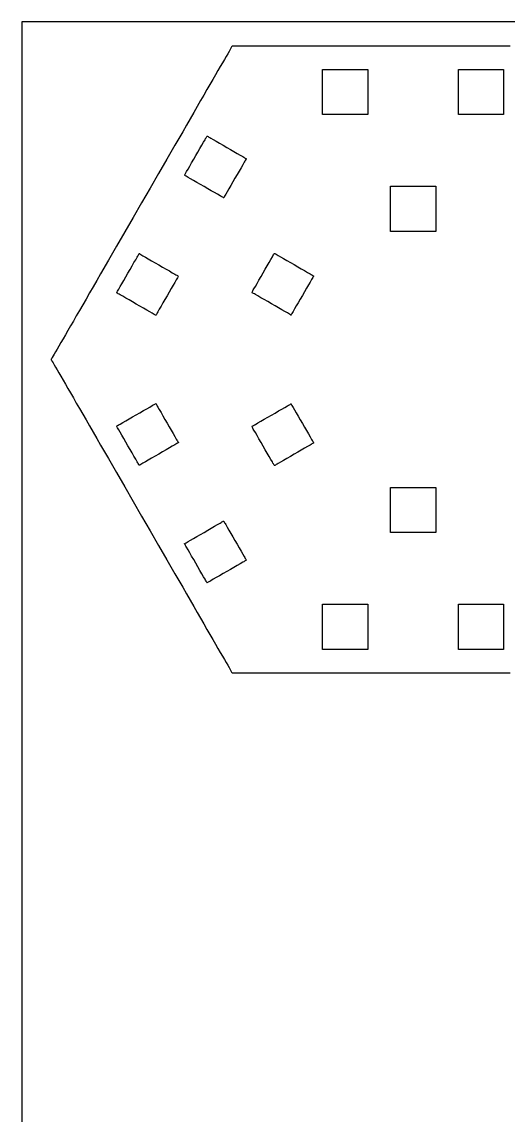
# Model space of a CAD drawing. Header units: millimetres. Extents: x 132 to 771, y 404 to 944.
# Drawn here: x 469.2 to 512.2, y 740.9 to 837.5 of the extents above; entities that cross this region are included whole.
import ezdxf

# ---------------------------------------------------------------- set-up
doc = ezdxf.new("R2010")
doc.units = ezdxf.units.MM
doc.header["$MEASUREMENT"] = 0
doc.layers.get('0').update_dxf_attribs({"linetype": 'CONTINUOUS', "true_color": 0xffffff})

msp = doc.modelspace()

# ---------------------------------------------------------------- linework, layer by layer
at = {"color": 6, "linetype": 'Continuous'}
msp.add_lwpolyline([(469.246, 687.545), (769.246, 687.545), (769.246, 837.545), (469.246, 837.545)], close=True, dxfattribs=at)
at = {"color": 7, "linetype": 'Continuous', "true_color": 0xffffff}
for points in [[(512.412, 835.406), (511.76, 835.406), (511.09, 835.406), (509.71, 835.406), (508.282, 835.406), (506.82, 835.406), (505.332, 835.406), (503.835, 835.406), (502.337, 835.406), (500.85, 835.406), (499.387, 835.406), (497.96, 835.406), (496.58, 835.406), (495.91, 835.406), (495.257, 835.406), (494.622, 835.406), (494.005, 835.406), (493.41, 835.406), (492.835, 835.406), (492.285, 835.406), (491.76, 835.406), (491.26, 835.406), (490.787, 835.406), (490.345, 835.406), (489.935, 835.406), (489.555, 835.406), (489.21, 835.406), (488.9, 835.406), (488.625, 835.406), (488.39, 835.406), (488.195, 835.406), (488.04, 835.406), (487.927, 835.406), (487.857, 835.406), (487.835, 835.406), (487.822, 835.386), (487.79, 835.326), (487.732, 835.229), (487.655, 835.094), (487.557, 834.926), (487.44, 834.721), (487.302, 834.484), (487.147, 834.216), (486.975, 833.916), (486.785, 833.589), (486.58, 833.231), (486.357, 832.849), (486.122, 832.441), (485.872, 832.009), (485.61, 831.554), (485.335, 831.076), (485.047, 830.579), (484.75, 830.061), (484.442, 829.529), (484.125, 828.979), (483.797, 828.411), (483.462, 827.834), (482.772, 826.636), (482.057, 825.401), (481.327, 824.134), (480.585, 822.846), (479.835, 821.549), (479.085, 820.251), (478.342, 818.964), (477.612, 817.696), (476.897, 816.459), (476.207, 815.264), (475.872, 814.684), (475.545, 814.119), (475.227, 813.569), (474.92, 813.034), (474.622, 812.519), (474.335, 812.021), (474.06, 811.544), (473.797, 811.089), (473.547, 810.656), (473.312, 810.246), (473.09, 809.864), (472.885, 809.509), (472.695, 809.179), (472.522, 808.879), (472.367, 808.611), (472.23, 808.374), (472.112, 808.169), (472.015, 807.999), (471.937, 807.866), (471.88, 807.769), (471.847, 807.709), (471.835, 807.689), (471.847, 807.671), (471.88, 807.611), (471.937, 807.514), (472.015, 807.381), (472.112, 807.211), (472.23, 807.006), (472.367, 806.769), (472.522, 806.501), (472.695, 806.201), (472.885, 805.874), (473.09, 805.516), (473.312, 805.134), (473.547, 804.726), (473.797, 804.294), (474.06, 803.839), (474.335, 803.361), (474.622, 802.864), (474.92, 802.349), (475.227, 801.814), (475.545, 801.264), (475.872, 800.699), (476.207, 800.119), (476.897, 798.921), (477.612, 797.686), (478.342, 796.419), (479.085, 795.131), (479.835, 793.834), (480.585, 792.536), (481.327, 791.249), (482.057, 789.981), (482.772, 788.744), (483.462, 787.549), (483.797, 786.969), (484.125, 786.401), (484.442, 785.851), (484.75, 785.319), (485.047, 784.801), (485.335, 784.304), (485.61, 783.826), (485.872, 783.371), (486.122, 782.939), (486.357, 782.529), (486.58, 782.146), (486.785, 781.791), (486.975, 781.461), (487.147, 781.161), (487.302, 780.894), (487.44, 780.656), (487.557, 780.451), (487.655, 780.281), (487.732, 780.146), (487.79, 780.049), (487.822, 779.989), (487.835, 779.966), (487.857, 779.979), (487.927, 779.979), (488.04, 779.979), (488.195, 779.979), (488.39, 779.979), (488.625, 779.979), (488.9, 779.979), (489.21, 779.979), (489.555, 779.979), (489.935, 779.979), (490.345, 779.979), (490.787, 779.979), (491.26, 779.979), (491.76, 779.979), (492.285, 779.979), (492.835, 779.979), (493.41, 779.979), (494.005, 779.979), (494.622, 779.979), (495.257, 779.979), (495.91, 779.979), (496.58, 779.979), (497.96, 779.979), (499.387, 779.979), (500.85, 779.979), (502.337, 779.979), (503.835, 779.979), (505.332, 779.979), (506.82, 779.979), (508.282, 779.979), (509.71, 779.979), (511.09, 779.979), (511.76, 779.979), (512.412, 779.979)], [(499.835, 829.344), (499.822, 829.344), (499.79, 829.344), (499.735, 829.344), (499.662, 829.344), (499.572, 829.344), (499.465, 829.344), (499.21, 829.344), (498.907, 829.344), (498.57, 829.344), (498.207, 829.344), (497.835, 829.344), (497.462, 829.344), (497.1, 829.344), (496.762, 829.344), (496.46, 829.344), (496.205, 829.344), (496.097, 829.344), (496.007, 829.344), (495.935, 829.344), (495.88, 829.344), (495.847, 829.344), (495.835, 829.344), (495.835, 829.356), (495.835, 829.389), (495.835, 829.444), (495.835, 829.516), (495.835, 829.606), (495.835, 829.714), (495.835, 829.969), (495.835, 830.271), (495.835, 830.609), (495.835, 830.971), (495.835, 831.344), (495.835, 831.716), (495.835, 832.079), (495.835, 832.416), (495.835, 832.719), (495.835, 832.974), (495.835, 833.081), (495.835, 833.171), (495.835, 833.244), (495.835, 833.299), (495.835, 833.331), (495.835, 833.344), (495.847, 833.344), (495.88, 833.344), (495.935, 833.344), (496.007, 833.344), (496.097, 833.344), (496.205, 833.344), (496.46, 833.344), (496.762, 833.344), (497.1, 833.344), (497.462, 833.344), (497.835, 833.344), (498.207, 833.344), (498.57, 833.344), (498.907, 833.344), (499.21, 833.344), (499.465, 833.344), (499.572, 833.344), (499.662, 833.344), (499.735, 833.344), (499.79, 833.344), (499.822, 833.344), (499.835, 833.344), (499.835, 833.331), (499.835, 833.299), (499.835, 833.244), (499.835, 833.171), (499.835, 833.081), (499.835, 832.974), (499.835, 832.719), (499.835, 832.416), (499.835, 832.079), (499.835, 831.716), (499.835, 831.344), (499.835, 830.971), (499.835, 830.609), (499.835, 830.271), (499.835, 829.969), (499.835, 829.714), (499.835, 829.606), (499.835, 829.516), (499.835, 829.444), (499.835, 829.389), (499.835, 829.356), (499.835, 829.344)], [(507.835, 829.344), (507.835, 829.356), (507.835, 829.389), (507.835, 829.444), (507.835, 829.516), (507.835, 829.606), (507.835, 829.714), (507.835, 829.969), (507.835, 830.271), (507.835, 830.609), (507.835, 830.971), (507.835, 831.344), (507.835, 831.716), (507.835, 832.079), (507.835, 832.416), (507.835, 832.719), (507.835, 832.974), (507.835, 833.081), (507.835, 833.171), (507.835, 833.244), (507.835, 833.299), (507.835, 833.331), (507.835, 833.344), (507.847, 833.344), (507.88, 833.344), (507.935, 833.344), (508.007, 833.344), (508.097, 833.344), (508.205, 833.344), (508.46, 833.344), (508.762, 833.344), (509.1, 833.344), (509.462, 833.344), (509.835, 833.344), (510.207, 833.344), (510.57, 833.344), (510.907, 833.344), (511.21, 833.344), (511.465, 833.344), (511.572, 833.344), (511.662, 833.344), (511.735, 833.344), (511.79, 833.344), (511.822, 833.344), (511.835, 833.344), (511.835, 833.331), (511.835, 833.299), (511.835, 833.244), (511.835, 833.171), (511.835, 833.081), (511.835, 832.974), (511.835, 832.719), (511.835, 832.416), (511.835, 832.079), (511.835, 831.716), (511.835, 831.344), (511.835, 830.971), (511.835, 830.609), (511.835, 830.271), (511.835, 829.969), (511.835, 829.714), (511.835, 829.606), (511.835, 829.516), (511.835, 829.444), (511.835, 829.389), (511.835, 829.356), (511.835, 829.344), (511.822, 829.344), (511.79, 829.344), (511.735, 829.344), (511.662, 829.344), (511.572, 829.344), (511.465, 829.344), (511.21, 829.344), (510.907, 829.344), (510.57, 829.344), (510.207, 829.344), (509.835, 829.344), (509.462, 829.344), (509.1, 829.344), (508.762, 829.344), (508.46, 829.344), (508.205, 829.344), (508.097, 829.344), (508.007, 829.344), (507.935, 829.344), (507.88, 829.344), (507.847, 829.344), (507.835, 829.344)], [(487.085, 821.981), (487.075, 821.986), (487.045, 822.004), (487, 822.031), (486.935, 822.066), (486.857, 822.111), (486.765, 822.166), (486.545, 822.294), (486.282, 822.446), (485.99, 822.614), (485.677, 822.794), (485.352, 822.981), (485.03, 823.169), (484.717, 823.349), (484.425, 823.516), (484.162, 823.669), (483.942, 823.796), (483.85, 823.851), (483.77, 823.896), (483.707, 823.931), (483.662, 823.959), (483.632, 823.976), (483.622, 823.981), (483.627, 823.991), (483.645, 824.021), (483.672, 824.066), (483.707, 824.131), (483.752, 824.209), (483.807, 824.301), (483.935, 824.524), (484.087, 824.784), (484.255, 825.079), (484.435, 825.391), (484.622, 825.714), (484.81, 826.036), (484.99, 826.349), (485.157, 826.644), (485.31, 826.904), (485.437, 827.126), (485.492, 827.219), (485.537, 827.296), (485.572, 827.361), (485.6, 827.406), (485.617, 827.436), (485.622, 827.446), (485.632, 827.441), (485.662, 827.424), (485.707, 827.396), (485.772, 827.361), (485.85, 827.316), (485.942, 827.261), (486.162, 827.134), (486.425, 826.981), (486.717, 826.814), (487.03, 826.634), (487.352, 826.446), (487.677, 826.259), (487.99, 826.079), (488.282, 825.911), (488.545, 825.759), (488.765, 825.631), (488.857, 825.576), (488.935, 825.531), (489, 825.496), (489.045, 825.469), (489.075, 825.451), (489.085, 825.446), (489.08, 825.436), (489.062, 825.406), (489.035, 825.361), (489, 825.296), (488.955, 825.219), (488.9, 825.126), (488.772, 824.904), (488.62, 824.644), (488.452, 824.349), (488.272, 824.036), (488.085, 823.714), (487.897, 823.391), (487.717, 823.079), (487.55, 822.784), (487.397, 822.524), (487.27, 822.301), (487.215, 822.209), (487.17, 822.131), (487.135, 822.066), (487.107, 822.021), (487.09, 821.991), (487.085, 821.981)], [(501.835, 823.004), (501.847, 823.004), (501.88, 823.004), (501.935, 823.004), (502.007, 823.004), (502.097, 823.004), (502.205, 823.004), (502.46, 823.004), (502.762, 823.004), (503.1, 823.004), (503.462, 823.004), (503.835, 823.004), (504.207, 823.004), (504.57, 823.004), (504.907, 823.004), (505.21, 823.004), (505.465, 823.004), (505.572, 823.004), (505.662, 823.004), (505.735, 823.004), (505.79, 823.004), (505.822, 823.004), (505.835, 823.004), (505.835, 822.991), (505.835, 822.959), (505.835, 822.904), (505.835, 822.831), (505.835, 822.741), (505.835, 822.634), (505.835, 822.379), (505.835, 822.076), (505.835, 821.739), (505.835, 821.376), (505.835, 821.004), (505.835, 820.631), (505.835, 820.269), (505.835, 819.931), (505.835, 819.629), (505.835, 819.374), (505.835, 819.266), (505.835, 819.176), (505.835, 819.104), (505.835, 819.049), (505.835, 819.016), (505.835, 819.004), (505.822, 819.004), (505.79, 819.004), (505.735, 819.004), (505.662, 819.004), (505.572, 819.004), (505.465, 819.004), (505.21, 819.004), (504.907, 819.004), (504.57, 819.004), (504.207, 819.004), (503.835, 819.004), (503.462, 819.004), (503.1, 819.004), (502.762, 819.004), (502.46, 819.004), (502.205, 819.004), (502.097, 819.004), (502.007, 819.004), (501.935, 819.004), (501.88, 819.004), (501.847, 819.004), (501.835, 819.004), (501.835, 819.016), (501.835, 819.049), (501.835, 819.104), (501.835, 819.176), (501.835, 819.266), (501.835, 819.374), (501.835, 819.629), (501.835, 819.931), (501.835, 820.269), (501.835, 820.631), (501.835, 821.004), (501.835, 821.376), (501.835, 821.739), (501.835, 822.076), (501.835, 822.379), (501.835, 822.634), (501.835, 822.741), (501.835, 822.831), (501.835, 822.904), (501.835, 822.959), (501.835, 822.991), (501.835, 823.004)], [(483.085, 815.054), (483.08, 815.044), (483.062, 815.014), (483.035, 814.969), (483, 814.904), (482.955, 814.826), (482.9, 814.734), (482.772, 814.511), (482.62, 814.251), (482.452, 813.956), (482.272, 813.644), (482.085, 813.321), (481.897, 812.999), (481.717, 812.686), (481.55, 812.391), (481.397, 812.131), (481.27, 811.909), (481.215, 811.816), (481.17, 811.739), (481.135, 811.674), (481.107, 811.629), (481.09, 811.599), (481.085, 811.589), (481.075, 811.594), (481.045, 811.611), (481, 811.639), (480.935, 811.674), (480.857, 811.719), (480.765, 811.774), (480.545, 811.901), (480.282, 812.054), (479.99, 812.221), (479.677, 812.401), (479.352, 812.589), (479.03, 812.776), (478.717, 812.956), (478.425, 813.124), (478.162, 813.276), (477.942, 813.404), (477.85, 813.459), (477.77, 813.504), (477.707, 813.539), (477.662, 813.566), (477.632, 813.584), (477.622, 813.589), (477.627, 813.599), (477.645, 813.629), (477.672, 813.674), (477.707, 813.739), (477.752, 813.816), (477.807, 813.909), (477.935, 814.131), (478.087, 814.391), (478.255, 814.686), (478.435, 814.999), (478.622, 815.321), (478.81, 815.644), (478.99, 815.956), (479.157, 816.251), (479.31, 816.511), (479.437, 816.734), (479.492, 816.826), (479.537, 816.904), (479.572, 816.969), (479.6, 817.014), (479.617, 817.044), (479.622, 817.054), (479.632, 817.049), (479.662, 817.031), (479.707, 817.004), (479.772, 816.969), (479.85, 816.924), (479.942, 816.869), (480.162, 816.741), (480.425, 816.589), (480.717, 816.421), (481.03, 816.241), (481.352, 816.054), (481.677, 815.866), (481.99, 815.686), (482.282, 815.519), (482.545, 815.366), (482.765, 815.239), (482.857, 815.184), (482.935, 815.139), (483, 815.104), (483.045, 815.076), (483.075, 815.059), (483.085, 815.054)], [(489.575, 813.616), (489.58, 813.626), (489.597, 813.656), (489.625, 813.701), (489.66, 813.766), (489.705, 813.844), (489.76, 813.936), (489.887, 814.156), (490.04, 814.419), (490.207, 814.711), (490.387, 815.024), (490.575, 815.346), (490.762, 815.671), (490.942, 815.984), (491.11, 816.276), (491.262, 816.539), (491.39, 816.759), (491.445, 816.851), (491.49, 816.929), (491.525, 816.994), (491.552, 817.039), (491.57, 817.069), (491.575, 817.079), (491.585, 817.074), (491.615, 817.056), (491.66, 817.029), (491.725, 816.994), (491.802, 816.949), (491.895, 816.894), (492.117, 816.766), (492.377, 816.614), (492.672, 816.446), (492.985, 816.266), (493.307, 816.079), (493.63, 815.891), (493.942, 815.711), (494.237, 815.544), (494.497, 815.391), (494.72, 815.264), (494.812, 815.209), (494.89, 815.164), (494.955, 815.129), (495, 815.101), (495.03, 815.084), (495.04, 815.079), (495.035, 815.069), (495.017, 815.039), (494.99, 814.994), (494.955, 814.929), (494.91, 814.851), (494.855, 814.759), (494.727, 814.539), (494.575, 814.276), (494.407, 813.984), (494.227, 813.671), (494.04, 813.346), (493.852, 813.024), (493.672, 812.711), (493.505, 812.419), (493.352, 812.156), (493.225, 811.936), (493.17, 811.844), (493.125, 811.764), (493.09, 811.701), (493.062, 811.656), (493.045, 811.626), (493.04, 811.616), (493.03, 811.621), (493, 811.639), (492.955, 811.666), (492.89, 811.701), (492.812, 811.746), (492.72, 811.801), (492.497, 811.929), (492.237, 812.081), (491.942, 812.249), (491.63, 812.429), (491.307, 812.616), (490.985, 812.804), (490.672, 812.984), (490.377, 813.151), (490.117, 813.304), (489.895, 813.431), (489.802, 813.486), (489.725, 813.531), (489.66, 813.566), (489.615, 813.594), (489.585, 813.611), (489.575, 813.616)], [(483.085, 800.331), (483.075, 800.326), (483.045, 800.309), (483, 800.281), (482.935, 800.246), (482.857, 800.201), (482.765, 800.146), (482.545, 800.019), (482.282, 799.866), (481.99, 799.699), (481.677, 799.519), (481.352, 799.331), (481.03, 799.144), (480.717, 798.964), (480.425, 798.796), (480.162, 798.644), (479.942, 798.516), (479.85, 798.461), (479.77, 798.416), (479.707, 798.381), (479.662, 798.354), (479.632, 798.336), (479.622, 798.331), (479.617, 798.341), (479.6, 798.371), (479.572, 798.416), (479.537, 798.481), (479.492, 798.559), (479.437, 798.651), (479.31, 798.874), (479.157, 799.134), (478.99, 799.429), (478.81, 799.741), (478.622, 800.064), (478.435, 800.386), (478.255, 800.699), (478.087, 800.994), (477.935, 801.254), (477.807, 801.476), (477.752, 801.569), (477.707, 801.646), (477.672, 801.711), (477.645, 801.756), (477.627, 801.786), (477.622, 801.796), (477.632, 801.801), (477.662, 801.819), (477.707, 801.846), (477.772, 801.881), (477.85, 801.926), (477.942, 801.981), (478.162, 802.109), (478.425, 802.261), (478.717, 802.429), (479.03, 802.609), (479.352, 802.796), (479.677, 802.984), (479.99, 803.164), (480.282, 803.331), (480.545, 803.484), (480.765, 803.611), (480.857, 803.666), (480.935, 803.711), (481, 803.746), (481.045, 803.774), (481.075, 803.791), (481.085, 803.796), (481.09, 803.786), (481.107, 803.756), (481.135, 803.711), (481.17, 803.646), (481.215, 803.569), (481.27, 803.476), (481.397, 803.254), (481.55, 802.994), (481.717, 802.699), (481.897, 802.386), (482.085, 802.064), (482.272, 801.741), (482.452, 801.429), (482.62, 801.134), (482.772, 800.874), (482.9, 800.651), (482.955, 800.559), (483, 800.481), (483.035, 800.416), (483.062, 800.371), (483.08, 800.341), (483.085, 800.331)], [(491.575, 798.304), (491.57, 798.314), (491.552, 798.344), (491.525, 798.389), (491.49, 798.454), (491.445, 798.531), (491.39, 798.624), (491.262, 798.846), (491.11, 799.106), (490.942, 799.401), (490.762, 799.714), (490.575, 800.036), (490.387, 800.359), (490.207, 800.671), (490.04, 800.966), (489.887, 801.226), (489.76, 801.449), (489.705, 801.541), (489.66, 801.619), (489.625, 801.684), (489.597, 801.729), (489.58, 801.759), (489.575, 801.769), (489.585, 801.774), (489.615, 801.791), (489.66, 801.819), (489.725, 801.854), (489.802, 801.899), (489.895, 801.954), (490.117, 802.081), (490.377, 802.234), (490.672, 802.401), (490.985, 802.581), (491.307, 802.769), (491.63, 802.956), (491.942, 803.136), (492.237, 803.304), (492.497, 803.456), (492.72, 803.584), (492.812, 803.639), (492.89, 803.684), (492.955, 803.719), (493, 803.746), (493.03, 803.764), (493.04, 803.769), (493.045, 803.759), (493.062, 803.729), (493.09, 803.684), (493.125, 803.619), (493.17, 803.541), (493.225, 803.449), (493.352, 803.226), (493.505, 802.966), (493.672, 802.671), (493.852, 802.359), (494.04, 802.036), (494.227, 801.714), (494.407, 801.401), (494.575, 801.106), (494.727, 800.846), (494.855, 800.624), (494.91, 800.531), (494.955, 800.454), (494.99, 800.389), (495.017, 800.344), (495.035, 800.314), (495.04, 800.304), (495.03, 800.299), (495, 800.281), (494.955, 800.254), (494.89, 800.219), (494.812, 800.174), (494.72, 800.119), (494.497, 799.991), (494.237, 799.839), (493.942, 799.671), (493.63, 799.491), (493.307, 799.304), (492.985, 799.116), (492.672, 798.936), (492.377, 798.769), (492.117, 798.616), (491.895, 798.489), (491.802, 798.434), (491.725, 798.389), (491.66, 798.354), (491.615, 798.326), (491.585, 798.309), (491.575, 798.304)], [(505.835, 792.381), (505.822, 792.381), (505.79, 792.381), (505.735, 792.381), (505.662, 792.381), (505.572, 792.381), (505.465, 792.381), (505.21, 792.381), (504.907, 792.381), (504.57, 792.381), (504.207, 792.381), (503.835, 792.381), (503.462, 792.381), (503.1, 792.381), (502.762, 792.381), (502.46, 792.381), (502.205, 792.381), (502.097, 792.381), (502.007, 792.381), (501.935, 792.381), (501.88, 792.381), (501.847, 792.381), (501.835, 792.381), (501.835, 792.394), (501.835, 792.426), (501.835, 792.481), (501.835, 792.554), (501.835, 792.644), (501.835, 792.751), (501.835, 793.006), (501.835, 793.309), (501.835, 793.646), (501.835, 794.009), (501.835, 794.381), (501.835, 794.754), (501.835, 795.116), (501.835, 795.454), (501.835, 795.756), (501.835, 796.011), (501.835, 796.119), (501.835, 796.209), (501.835, 796.281), (501.835, 796.336), (501.835, 796.369), (501.835, 796.381), (501.847, 796.381), (501.88, 796.381), (501.935, 796.381), (502.007, 796.381), (502.097, 796.381), (502.205, 796.381), (502.46, 796.381), (502.762, 796.381), (503.1, 796.381), (503.462, 796.381), (503.835, 796.381), (504.207, 796.381), (504.57, 796.381), (504.907, 796.381), (505.21, 796.381), (505.465, 796.381), (505.572, 796.381), (505.662, 796.381), (505.735, 796.381), (505.79, 796.381), (505.822, 796.381), (505.835, 796.381), (505.835, 796.369), (505.835, 796.336), (505.835, 796.281), (505.835, 796.209), (505.835, 796.119), (505.835, 796.011), (505.835, 795.756), (505.835, 795.454), (505.835, 795.116), (505.835, 794.754), (505.835, 794.381), (505.835, 794.009), (505.835, 793.646), (505.835, 793.309), (505.835, 793.006), (505.835, 792.751), (505.835, 792.644), (505.835, 792.554), (505.835, 792.481), (505.835, 792.426), (505.835, 792.394), (505.835, 792.381)], [(487.085, 793.404), (487.09, 793.394), (487.107, 793.364), (487.135, 793.319), (487.17, 793.254), (487.215, 793.176), (487.27, 793.084), (487.397, 792.861), (487.55, 792.601), (487.717, 792.306), (487.897, 791.994), (488.085, 791.671), (488.272, 791.349), (488.452, 791.036), (488.62, 790.741), (488.772, 790.481), (488.9, 790.259), (488.955, 790.166), (489, 790.089), (489.035, 790.024), (489.062, 789.979), (489.08, 789.949), (489.085, 789.939), (489.075, 789.934), (489.045, 789.916), (489, 789.889), (488.935, 789.854), (488.857, 789.809), (488.765, 789.754), (488.545, 789.626), (488.282, 789.474), (487.99, 789.306), (487.677, 789.126), (487.352, 788.939), (487.03, 788.751), (486.717, 788.571), (486.425, 788.404), (486.162, 788.251), (485.942, 788.124), (485.85, 788.069), (485.77, 788.024), (485.707, 787.989), (485.662, 787.961), (485.632, 787.944), (485.622, 787.939), (485.617, 787.949), (485.6, 787.979), (485.572, 788.024), (485.537, 788.089), (485.492, 788.166), (485.437, 788.259), (485.31, 788.481), (485.157, 788.741), (484.99, 789.036), (484.81, 789.349), (484.622, 789.671), (484.435, 789.994), (484.255, 790.306), (484.087, 790.601), (483.935, 790.861), (483.807, 791.084), (483.752, 791.176), (483.707, 791.254), (483.672, 791.319), (483.645, 791.364), (483.627, 791.394), (483.622, 791.404), (483.632, 791.409), (483.662, 791.426), (483.707, 791.454), (483.772, 791.489), (483.85, 791.534), (483.942, 791.589), (484.162, 791.716), (484.425, 791.869), (484.717, 792.036), (485.03, 792.216), (485.352, 792.404), (485.677, 792.591), (485.99, 792.771), (486.282, 792.939), (486.545, 793.091), (486.765, 793.219), (486.857, 793.274), (486.935, 793.319), (487, 793.354), (487.045, 793.381), (487.075, 793.399), (487.085, 793.404)], [(499.835, 786.041), (499.835, 786.029), (499.835, 785.996), (499.835, 785.941), (499.835, 785.869), (499.835, 785.779), (499.835, 785.671), (499.835, 785.416), (499.835, 785.114), (499.835, 784.776), (499.835, 784.414), (499.835, 784.041), (499.835, 783.669), (499.835, 783.306), (499.835, 782.969), (499.835, 782.666), (499.835, 782.411), (499.835, 782.304), (499.835, 782.214), (499.835, 782.141), (499.835, 782.086), (499.835, 782.054), (499.835, 782.041), (499.822, 782.041), (499.79, 782.041), (499.735, 782.041), (499.662, 782.041), (499.572, 782.041), (499.465, 782.041), (499.21, 782.041), (498.907, 782.041), (498.57, 782.041), (498.207, 782.041), (497.835, 782.041), (497.462, 782.041), (497.1, 782.041), (496.762, 782.041), (496.46, 782.041), (496.205, 782.041), (496.097, 782.041), (496.007, 782.041), (495.935, 782.041), (495.88, 782.041), (495.847, 782.041), (495.835, 782.041), (495.835, 782.054), (495.835, 782.086), (495.835, 782.141), (495.835, 782.214), (495.835, 782.304), (495.835, 782.411), (495.835, 782.666), (495.835, 782.969), (495.835, 783.306), (495.835, 783.669), (495.835, 784.041), (495.835, 784.414), (495.835, 784.776), (495.835, 785.114), (495.835, 785.416), (495.835, 785.671), (495.835, 785.779), (495.835, 785.869), (495.835, 785.941), (495.835, 785.996), (495.835, 786.029), (495.835, 786.041), (495.847, 786.041), (495.88, 786.041), (495.935, 786.041), (496.007, 786.041), (496.097, 786.041), (496.205, 786.041), (496.46, 786.041), (496.762, 786.041), (497.1, 786.041), (497.462, 786.041), (497.835, 786.041), (498.207, 786.041), (498.57, 786.041), (498.907, 786.041), (499.21, 786.041), (499.465, 786.041), (499.572, 786.041), (499.662, 786.041), (499.735, 786.041), (499.79, 786.041), (499.822, 786.041), (499.835, 786.041)], [(507.835, 786.041), (507.847, 786.041), (507.88, 786.041), (507.935, 786.041), (508.007, 786.041), (508.097, 786.041), (508.205, 786.041), (508.46, 786.041), (508.762, 786.041), (509.1, 786.041), (509.462, 786.041), (509.835, 786.041), (510.207, 786.041), (510.57, 786.041), (510.907, 786.041), (511.21, 786.041), (511.465, 786.041), (511.572, 786.041), (511.662, 786.041), (511.735, 786.041), (511.79, 786.041), (511.822, 786.041), (511.835, 786.041), (511.835, 786.029), (511.835, 785.996), (511.835, 785.941), (511.835, 785.869), (511.835, 785.779), (511.835, 785.671), (511.835, 785.416), (511.835, 785.114), (511.835, 784.776), (511.835, 784.414), (511.835, 784.041), (511.835, 783.669), (511.835, 783.306), (511.835, 782.969), (511.835, 782.666), (511.835, 782.411), (511.835, 782.304), (511.835, 782.214), (511.835, 782.141), (511.835, 782.086), (511.835, 782.054), (511.835, 782.041), (511.822, 782.041), (511.79, 782.041), (511.735, 782.041), (511.662, 782.041), (511.572, 782.041), (511.465, 782.041), (511.21, 782.041), (510.907, 782.041), (510.57, 782.041), (510.207, 782.041), (509.835, 782.041), (509.462, 782.041), (509.1, 782.041), (508.762, 782.041), (508.46, 782.041), (508.205, 782.041), (508.097, 782.041), (508.007, 782.041), (507.935, 782.041), (507.88, 782.041), (507.847, 782.041), (507.835, 782.041), (507.835, 782.054), (507.835, 782.086), (507.835, 782.141), (507.835, 782.214), (507.835, 782.304), (507.835, 782.411), (507.835, 782.666), (507.835, 782.969), (507.835, 783.306), (507.835, 783.669), (507.835, 784.041), (507.835, 784.414), (507.835, 784.776), (507.835, 785.114), (507.835, 785.416), (507.835, 785.671), (507.835, 785.779), (507.835, 785.869), (507.835, 785.941), (507.835, 785.996), (507.835, 786.029), (507.835, 786.041)]]:
    msp.add_lwpolyline(points, dxfattribs=at)

doc.saveas('drawing.dxf')
